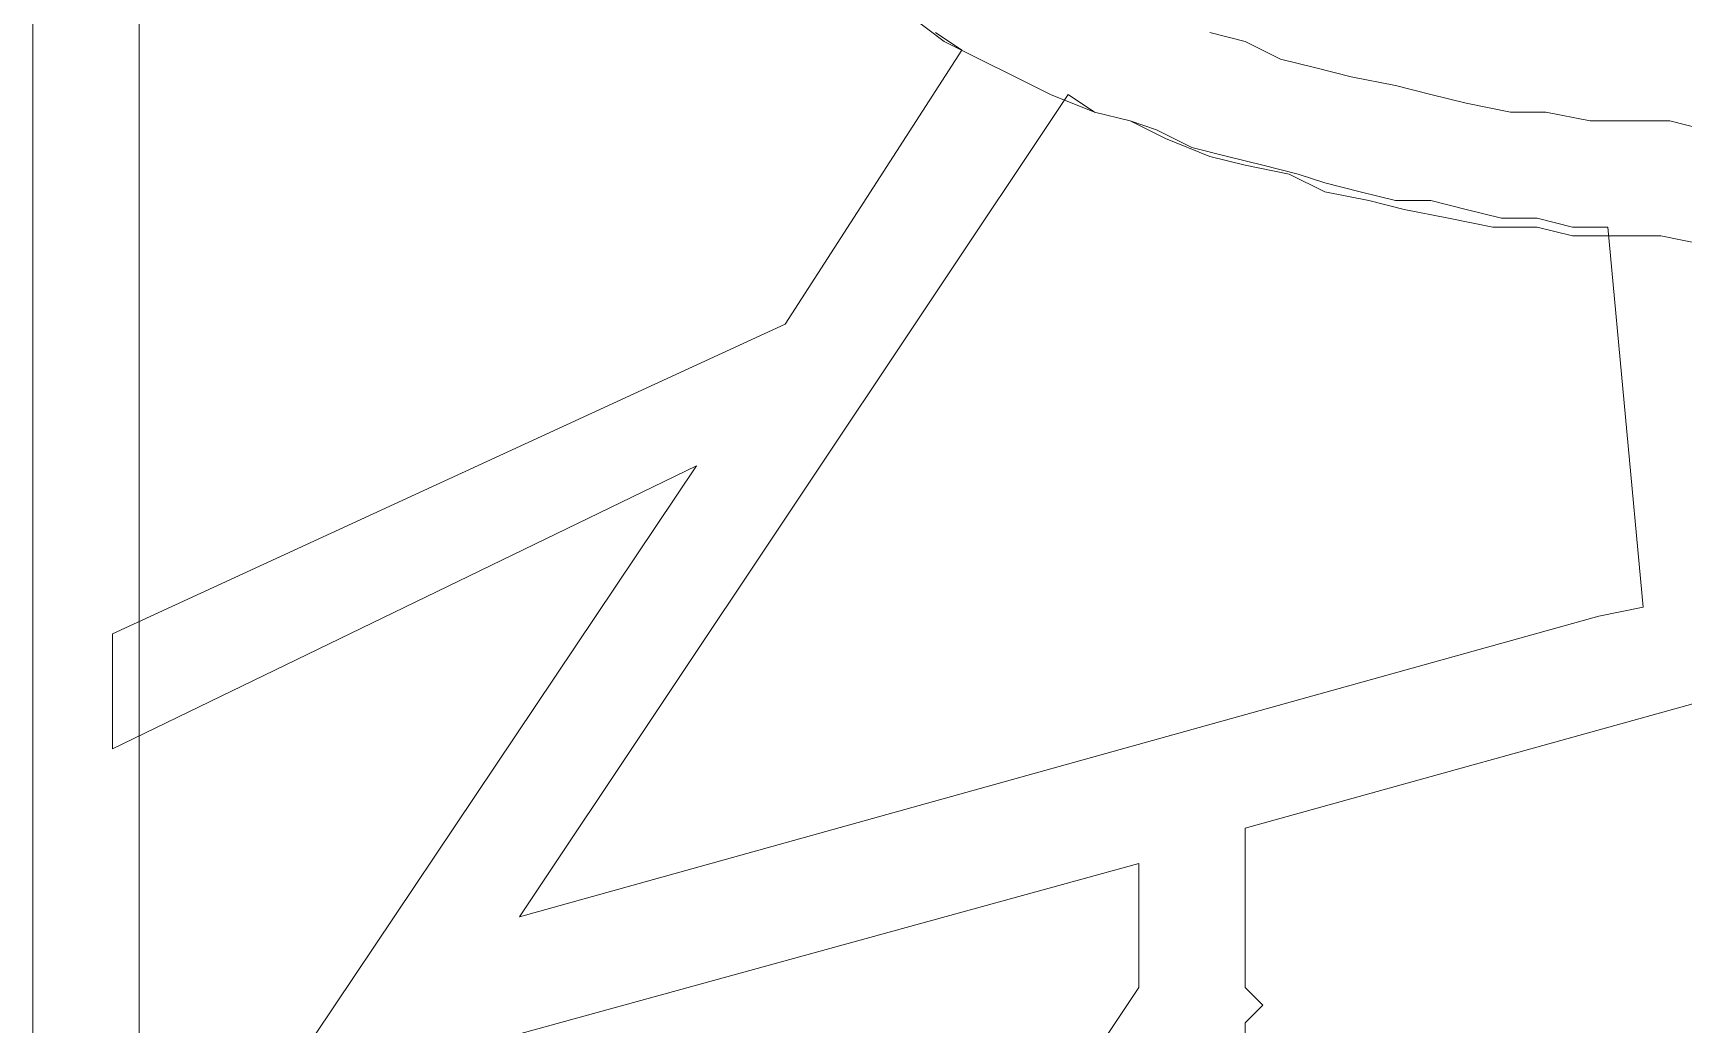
# Model space of a CAD drawing. Extents: x -66030 to 95157, y -13132 to 45879.
# Drawn here: x -50728 to -49999, y 26742 to 27180 of the extents above; entities that cross this region are included whole.
import ezdxf

# ---------------------------------------------------------------- set-up
doc = ezdxf.new("R2010")
doc.units = 0
doc.header["$LTSCALE"] = 100
doc.header["$MEASUREMENT"] = 0
doc.layers.get('0').update_dxf_attribs({"linetype": 'CONTINUOUS'})

msp = doc.modelspace()

# ---------------------------------------------------------------- linework, layer by layer
at = {"lineweight": 0}
for points in [[(-50727.7, 24422.57), (-49235.62, 24422.57), (-49235.62, 29164.42), (-50727.7, 29164.42), (-50727.7, 24422.57)], [(-50680.82, 24469.45), (-49282.49, 24469.45), (-49282.49, 29113.64), (-50680.82, 29113.64), (-50680.82, 24469.45)], [(-50032.43, 27094.26), (-50048.06, 27094.26), (-50063.68, 27098.16), (-50079.3, 27098.16), (-50094.93, 27102.07), (-50110.55, 27105.97), (-50126.18, 27105.97), (-50141.8, 27109.88), (-50157.42, 27113.79), (-50169.14, 27117.69), (-50184.77, 27121.6), (-50200.39, 27125.5), (-50216.01, 27129.41), (-50231.64, 27137.22), (-50243.36, 27141.13), (-50258.98, 27145.03), (-50270.7, 27152.85), (-50512.87, 26789.59), (-50036.34, 26922.39), (-50016.81, 26926.3), (-50032.43, 27094.26)], [(-49778.55, 26656.79), (-50192.58, 26578.67), (-50192.58, 26742.72), (-50184.77, 26750.53), (-50192.58, 26758.34), (-50192.58, 26828.65), (-49981.66, 26887.24), (-49770.73, 26828.65), (-49778.55, 26656.79)]]:
    msp.add_lwpolyline(points, close=True, dxfattribs=at)
for points in [[(-49989.47, 27086.44), (-50009, 27090.35), (-50028.53, 27090.35), (-50048.06, 27090.35), (-50063.68, 27094.26), (-50083.21, 27094.26), (-50102.74, 27098.16), (-50122.27, 27102.07), (-50137.89, 27105.97), (-50157.42, 27109.88), (-50173.05, 27117.69), (-50192.58, 27121.6), (-50208.2, 27125.5), (-50227.73, 27133.32), (-50243.36, 27141.13), (-50258.98, 27145.03), (-50278.51, 27152.85), (-50294.13, 27160.66), (-50309.76, 27168.47), (-50325.38, 27176.28), (-50341, 27188)], [(-50329.29, 27180.19), (-50317.57, 27172.38), (-50395.69, 27051.29), (-50692.54, 26914.58), (-50692.54, 26863.8), (-50434.75, 26988.79), (-50727.7, 26551.33)], [(-49989.47, 27137.22), (-50005.09, 27141.13), (-50024.62, 27141.13), (-50040.24, 27141.13), (-50059.77, 27145.03), (-50075.4, 27145.03), (-50094.93, 27148.94), (-50110.55, 27152.85), (-50126.18, 27156.75), (-50145.71, 27160.66), (-50161.33, 27164.56), (-50176.95, 27168.47), (-50192.58, 27176.28), (-50208.2, 27180.19)], [(-50551.93, 26727.09), (-50239.45, 26813.03), (-50239.45, 26758.34), (-50645.67, 26149.01)]]:
    msp.add_lwpolyline(points, dxfattribs=at)

doc.saveas('drawing.dxf')
